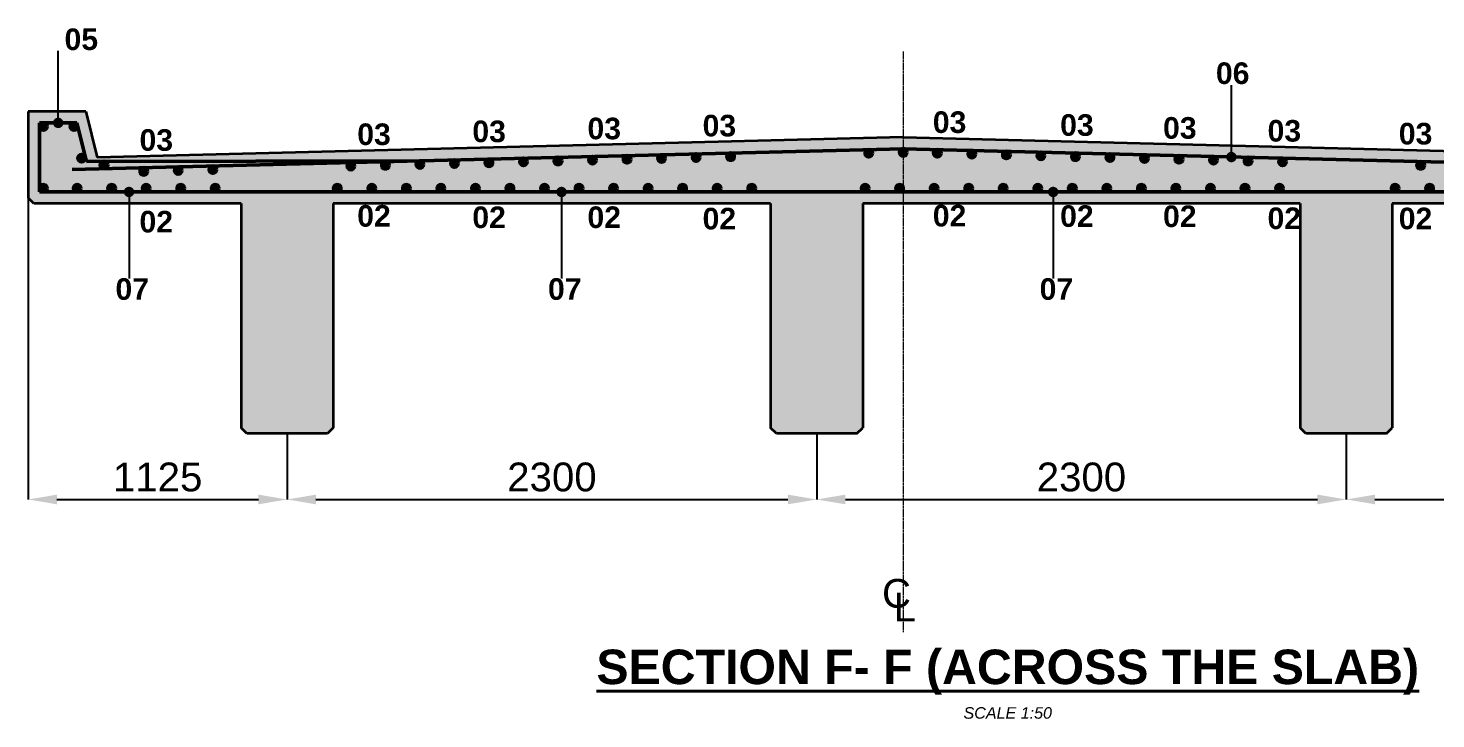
# Model space of a CAD drawing. Header units: millimetres. Extents: x -1307360 to -9241, y 140559 to 432424.
# Drawn here: x -1230691 to -1218462, y 222076 to 228077 of the extents above; entities that cross this region are included whole.
import ezdxf

# ---------------------------------------------------------------- set-up
doc = ezdxf.new("R2010")
doc.units = ezdxf.units.MM
doc.header["$MEASUREMENT"] = 0
doc.linetypes.add('CENTER2', pattern=[1.125, 0.75, -0.125, 0.125, -0.125])
for name, color, linetype, lineweight in [('centreline', 4, 'CENTER2', 15), ('dimension', 252, 'Continuous', 20), ('lettering', 120, 'Continuous', 25), ('outline', 3, 'Continuous', 35), ('reinforcement', 6, 'Continuous', 50), ('titles', 2, 'Continuous', 40)]:
    doc.layers.add(name, color=color, linetype=linetype, lineweight=lineweight)
doc.styles.add('ARIAL', font='arial.ttf')
doc.dimstyles.new('Dimstyle_50', dxfattribs={"dimtxt": 125, "dimasz": 125, "dimexe": 33, "dimexo": 25, "dimgap": 33, "dimtad": 1, "dimdec": 0, "dimzin": 0, "dimdsep": 46, "dimtxsty": 'ARIAL', "dimcen": 0.09, "dimclrd": 256, "dimclrt": 1, "dimadec": 0, "dimazin": 0, "dimtfac": 1, "dimtdec": 0, "dimtmove": 2, "dimatfit": 3, "dimldrblk": 'DOT', "dimfxl": 33, "dimtolj": 1, "dimtzin": 0, "dimarcsym": 0})
doc.dimstyles.new('scale_50', dxfattribs={"dimtxt": 250, "dimasz": 250, "dimexe": 0.25, "dimexo": 0.25, "dimgap": 66, "dimtad": 1, "dimdec": 0, "dimlfac": 0.5, "dimzin": 0, "dimdsep": 46, "dimtxsty": 'ARIAL', "dimcen": 0.09, "dimclrd": 4, "dimclre": 5, "dimclrt": 1, "dimadec": 0, "dimazin": 0, "dimtfac": 1, "dimtdec": 0, "dimtmove": 2, "dimatfit": 3, "dimfxl": 1, "dimtolj": 1, "dimtzin": 0, "dimarcsym": 0})

# ---------------------------------------------------------------- blocks, each defined once
blk = doc.blocks.new('*D140')
at = {"layer": 'Defpoints', "color": 0, "transparency": 16777216}
for p in [(-1230691, 226604), (-1228441, 224554), (-1228441, 223982)]:
    blk.add_point(p, dxfattribs=at)
at = {"layer": 'dimension', "color": 5, "lineweight": -2, "transparency": 16777216}
for p, q in [((-1230691, 226604), (-1230691, 223982)), ((-1228441, 224554), (-1228441, 223982))]:
    blk.add_line(p, q, dxfattribs=at)
at = {"layer": 'dimension', "color": 4, "lineweight": -2, "transparency": 16777216}
blk.add_line((-1230441, 223982), (-1228691, 223982), dxfattribs=at)
at = {"layer": 'dimension', "color": 4, "transparency": 16777216}
for points in [[(-1230441, 224024), (-1230441, 223940), (-1230691, 223982)], [(-1228691, 224024), (-1228691, 223940), (-1228441, 223982)]]:
    blk.add_solid(points, dxfattribs=at)
at = {"layer": 'dimension', "color": 1, "transparency": 16777216, "insert": (-1229566, 224176), "char_height": 250, "attachment_point": 5, "style": 'ARIAL'}
blk.add_mtext('\\A1;1125', dxfattribs=at)
blk = doc.blocks.new('*D141')
at = {"layer": 'Defpoints', "color": 0, "transparency": 16777216}
for p in [(-1228441, 224554), (-1223841, 224554), (-1223841, 223982)]:
    blk.add_point(p, dxfattribs=at)
at = {"layer": 'dimension', "color": 5, "lineweight": -2, "transparency": 16777216}
for p, q in [((-1228441, 224554), (-1228441, 223982)), ((-1223841, 224554), (-1223841, 223982))]:
    blk.add_line(p, q, dxfattribs=at)
at = {"layer": 'dimension', "color": 4, "lineweight": -2, "transparency": 16777216}
blk.add_line((-1228191, 223982), (-1224091, 223982), dxfattribs=at)
at = {"layer": 'dimension', "color": 4, "transparency": 16777216}
for points in [[(-1228191, 224024), (-1228191, 223940), (-1228441, 223982)], [(-1224091, 224024), (-1224091, 223940), (-1223841, 223982)]]:
    blk.add_solid(points, dxfattribs=at)
at = {"layer": 'dimension', "color": 1, "transparency": 16777216, "insert": (-1226141, 224176), "char_height": 250, "attachment_point": 5, "style": 'ARIAL'}
blk.add_mtext('\\A1;2300', dxfattribs=at)
blk = doc.blocks.new('*D93')
at = {"layer": 'Defpoints', "color": 0, "transparency": 16777216}
for p in [(-1223841, 224554), (-1219241, 224554), (-1219241, 223982)]:
    blk.add_point(p, dxfattribs=at)
at = {"layer": 'dimension', "color": 5, "lineweight": -2, "transparency": 16777216}
for p, q in [((-1223841, 224554), (-1223841, 223982)), ((-1219241, 224554), (-1219241, 223982))]:
    blk.add_line(p, q, dxfattribs=at)
at = {"layer": 'dimension', "color": 4, "lineweight": -2, "transparency": 16777216}
blk.add_line((-1223591, 223982), (-1219491, 223982), dxfattribs=at)
at = {"layer": 'dimension', "color": 4, "transparency": 16777216}
for points in [[(-1223591, 224024), (-1223591, 223940), (-1223841, 223982)], [(-1219491, 224024), (-1219491, 223940), (-1219241, 223982)]]:
    blk.add_solid(points, dxfattribs=at)
at = {"layer": 'dimension', "color": 1, "transparency": 16777216, "insert": (-1221541, 224176), "char_height": 250, "attachment_point": 5, "style": 'ARIAL'}
blk.add_mtext('\\A1;2300', dxfattribs=at)
blk = doc.blocks.new('*D142')
at = {"layer": 'Defpoints', "color": 0, "transparency": 16777216}
for p in [(-1219241, 224554), (-1214641, 224554), (-1214641, 223982)]:
    blk.add_point(p, dxfattribs=at)
at = {"layer": 'dimension', "color": 5, "lineweight": -2, "transparency": 16777216}
for p, q in [((-1219241, 224554), (-1219241, 223982)), ((-1214641, 224554), (-1214641, 223982))]:
    blk.add_line(p, q, dxfattribs=at)
at = {"layer": 'dimension', "color": 4, "lineweight": -2, "transparency": 16777216}
blk.add_line((-1218991, 223982), (-1214891, 223982), dxfattribs=at)
at = {"layer": 'dimension', "color": 4, "transparency": 16777216}
for points in [[(-1218991, 224024), (-1218991, 223940), (-1219241, 223982)], [(-1214891, 224024), (-1214891, 223940), (-1214641, 223982)]]:
    blk.add_solid(points, dxfattribs=at)
at = {"layer": 'dimension', "color": 1, "transparency": 16777216, "insert": (-1216941, 224176), "char_height": 250, "attachment_point": 5, "style": 'ARIAL'}
blk.add_mtext('\\A1;2300', dxfattribs=at)
blk = doc.blocks.new('_Dot')
at = {"color": 0, "linetype": 'ByBlock', "lineweight": -2}
blk.add_line((-0.5, 0), (-1, 0), dxfattribs=at)
at = {"color": 0, "linetype": 'ByBlock', "const_width": 0.5}
blk.add_lwpolyline([(-0.25, 0, 1), (0.25, 0, 1)], format="xyb", close=True, dxfattribs=at)

msp = doc.modelspace()

# ---------------------------------------------------------------- hatches: boundary and pattern name
at = {"layer": 'reinforcement', "true_color": 0xf0f0f0}
for points in [[(-1224241.1, 224604), (-1224191.1, 224554), (-1223491.1, 224554), (-1223441.1, 224604), (-1223441.1, 226554), (-1223091.1, 226554), (-1223091.1, 226654.2), (-1223116.6, 226654.2, -0.0595348), (-1223124.2, 226654.2), (-1223416.6, 226654.2, -0.0585392), (-1223424.1, 226654.2), (-1224402, 226654.2, -0.0551453), (-1224409, 226654.2), (-1224702, 226654.2, -0.05407), (-1224708.9, 226654.2), (-1225002.1, 226654.2, -0.0529731), (-1225008.9, 226654.2), (-1225302.2, 226654.2, -0.0518533), (-1225308.8, 226654.2), (-1225602.2, 226654.2, -0.050709), (-1225608.7, 226654.2), (-1225902.3, 226654.2, -0.0495386), (-1225908.6, 226654.2), (-1226202.4, 226654.1, -0.0483401), (-1226208.6, 226654.1), (-1226502.5, 226654.1, -0.0471114), (-1226508.5, 226654.1), (-1226802.5, 226654.1, -0.0458502), (-1226808.4, 226654.1), (-1227102.6, 226654.1, -0.0445535), (-1227108.3, 226654.1), (-1227402.7, 226654.1, -0.0432183), (-1227408.2, 226654.1), (-1227702.8, 226654.1, -0.0418408), (-1227708.1, 226654.1), (-1228002.9, 226654.1, -0.0404168), (-1228008.1, 226654.1), (-1229063.5, 226654.1, -0.034925), (-1229067.9, 226654.1), (-1229363.6, 226654.1, -0.0332075), (-1229367.8, 226654.1), (-1229663.7, 226654.1, -0.0313967), (-1229667.7, 226654.1), (-1229963.8, 226654.1, -0.0294753), (-1229967.6, 226654.1), (-1230263.9, 226654, -0.02742), (-1230267.4, 226654), (-1230557.5, 226654, -0.0252494), (-1230560.7, 226654), (-1230591.1, 226654), (-1230591.1, 226685.5, -0.0075486), (-1230591.1, 226686.5), (-1230591.1, 227222.4, -0.0075486), (-1230591.1, 227223.4), (-1230591.1, 227254), (-1230566.5, 227254, -0.1178308), (-1230551.6, 227254), (-1230300.5, 227254, -0.1178308), (-1230285.6, 227254), (-1230269.1, 227254), (-1230265.4, 227239, -0.1410865), (-1230261.1, 227221.8), (-1230185.4, 226918.9), (-1230042.6, 226919.2, -0.1678358), (-1230021.7, 226919.3), (-1227246.1, 226925.5), (-1226996.3, 226931.7, -0.1200314), (-1226981.2, 226932.1), (-1226696.5, 226939.2, -0.1216227), (-1226681.2, 226939.5), (-1226396.7, 226946.6, -0.1231946), (-1226381.2, 226947), (-1226096.9, 226954.1, -0.1247479), (-1226081.2, 226954.5), (-1225797.1, 226961.6, -0.1262833), (-1225781.2, 226962), (-1225497.3, 226969, -0.1278013), (-1225481.2, 226969.4), (-1225197.5, 226976.5, -0.1293027), (-1225181.2, 226976.9), (-1224897.7, 226984, -0.1307879), (-1224881.2, 226984.4), (-1224597.8, 226991.5, -0.1322576), (-1224581.2, 226991.9), (-1223398.6, 227021.3, -0.1379906), (-1223381.2, 227021.8), (-1223098.7, 227028.8, -0.0611446), (-1223091.1, 227030.2), (-1223091.1, 227129), (-1230091.1, 226954), (-1230191.1, 227354), (-1230691.1, 227354), (-1230691.1, 226604), (-1230641.1, 226554), (-1228841.1, 226554), (-1228841.1, 224604), (-1228791.1, 224554), (-1228091.1, 224554), (-1228041.1, 224604), (-1228041.1, 226554), (-1224241.1, 226554)], [(-1219641.1, 224604), (-1219591.1, 224554), (-1218891.1, 224554), (-1218841.1, 224604), (-1218841.1, 226554), (-1215041.1, 226554), (-1215041.1, 224604), (-1214991.1, 224554), (-1214291.1, 224554), (-1214241.1, 224604), (-1214241.1, 226554), (-1212441.1, 226554), (-1212391.1, 226604), (-1212391.1, 227354), (-1215991.1, 227354), (-1216091.1, 226954), (-1223091.1, 227129), (-1223091.1, 227030.2, -0.0927588), (-1223079.4, 227028.7), (-1222801, 227021.8, -0.1394257), (-1222783.5, 227021.3), (-1222501.1, 227014.3, -0.139455), (-1222483.6, 227013.8), (-1222201.2, 227006.8, -0.1394843), (-1222183.7, 227006.3), (-1221901.3, 226999.3, -0.1395137), (-1221883.8, 226998.8), (-1221601.4, 226991.8, -0.139543), (-1221583.8, 226991.3), (-1221301.5, 226984.3, -0.1395723), (-1221283.9, 226983.8), (-1221001.6, 226976.8, -0.1396016), (-1220984, 226976.3), (-1220701.7, 226969.3, -0.1396308), (-1220684.1, 226968.8), (-1220401.7, 226961.8, -0.1396601), (-1220384.2, 226961.3), (-1220101.8, 226954.3, -0.1396894), (-1220084.3, 226953.8), (-1219801.9, 226946.8, -0.1397187), (-1219784.4, 226946.3), (-1218602.3, 226916.8, -0.1398357), (-1218584.8, 226916.4), (-1218302.4, 226909.3, -0.139865), (-1218284.9, 226908.9), (-1218002.5, 226901.8, -0.1398942), (-1217985, 226901.4), (-1217702.6, 226894.3, -0.1399234), (-1217685, 226893.9), (-1217402.7, 226886.8, -0.1399527), (-1217385.1, 226886.4), (-1217102.8, 226879.3, -0.1399819), (-1217085.2, 226878.9), (-1216802.9, 226871.8, -0.1400111), (-1216785.3, 226871.4), (-1216503, 226864.3, -0.1400403), (-1216485.4, 226863.9), (-1216093.6, 226854.1), (-1216013.5, 226854.1), (-1215913, 227254), (-1215825.1, 227254, -0.0324327), (-1215820.9, 227254), (-1215525.1, 227254, -0.0324327), (-1215520.9, 227254), (-1215225.1, 227254, -0.0324327), (-1215220.9, 227254), (-1214025.1, 227254, -0.0324327), (-1214020.9, 227254), (-1213725.1, 227254, -0.0324327), (-1213720.9, 227254), (-1213425.1, 227254, -0.0324327), (-1213420.9, 227254), (-1213125.1, 227254, -0.0324327), (-1213120.9, 227254), (-1212825.1, 227254, -0.0324327), (-1212820.9, 227254), (-1212525.1, 227254, -0.0324327), (-1212520.9, 227254), (-1212491.1, 227254), (-1212491.1, 227224, -0.0293275), (-1212491.1, 227220.2), (-1212491.1, 226705.5, -0.1653291), (-1212484.4, 226686, -0.1653291), (-1212491.1, 226666.5), (-1212491.1, 226654.5), (-1212510.9, 226654.5, -0.0878491), (-1212522, 226654.5), (-1212810.9, 226654.5, -0.0871719), (-1212822, 226654.5), (-1213110.9, 226654.5, -0.0864894), (-1213121.9, 226654.5), (-1213411, 226654.5, -0.0858017), (-1213421.9, 226654.5), (-1213711, 226654.5, -0.0851086), (-1213721.8, 226654.5), (-1214011.1, 226654.5, -0.08441), (-1214021.8, 226654.5), (-1215211.2, 226654.4, -0.0815575), (-1215221.6, 226654.4), (-1215511.3, 226654.4, -0.080829), (-1215521.6, 226654.4), (-1215811.3, 226654.4, -0.0800941), (-1215821.5, 226654.4), (-1216111.4, 226654.4, -0.0793526), (-1216121.5, 226654.4), (-1216411.4, 226654.4, -0.0786043), (-1216421.4, 226654.4), (-1216711.5, 226654.4, -0.0778489), (-1216721.4, 226654.4), (-1217011.5, 226654.4, -0.0770864), (-1217021.3, 226654.4), (-1217311.6, 226654.4, -0.0763164), (-1217321.3, 226654.4), (-1217611.6, 226654.4, -0.0755387), (-1217621.2, 226654.4), (-1217911.7, 226654.4, -0.0747531), (-1217921.2, 226654.4), (-1218211.7, 226654.3, -0.0739594), (-1218221.1, 226654.3), (-1218511.8, 226654.3, -0.0731572), (-1218521.1, 226654.3), (-1218811.8, 226654.3, -0.0723463), (-1218821, 226654.3), (-1219815.9, 226654.3, -0.0695656), (-1219824.8, 226654.3), (-1220116, 226654.3, -0.0687132), (-1220124.7, 226654.3), (-1220416, 226654.3, -0.0678504), (-1220424.7, 226654.3), (-1220716.1, 226654.3, -0.0669766), (-1220724.6, 226654.3), (-1221016.2, 226654.3, -0.0660915), (-1221024.6, 226654.3), (-1221316.2, 226654.3, -0.0651946), (-1221324.5, 226654.3), (-1221616.3, 226654.3, -0.0642854), (-1221624.5, 226654.3), (-1221916.3, 226654.3, -0.0633633), (-1221924.4, 226654.3), (-1222216.4, 226654.2, -0.0624279), (-1222224.3, 226654.2), (-1222516.4, 226654.2, -0.0614784), (-1222524.3, 226654.2), (-1222816.5, 226654.2, -0.0605143), (-1222824.2, 226654.2), (-1223091.1, 226654.2), (-1223091.1, 226554), (-1219641.1, 226554)]]:
    msp.add_hatch(color=7, dxfattribs=at).paths.add_polyline_path(points)
at = {"layer": 'reinforcement'}
h = msp.add_hatch(color=256, dxfattribs=at)
h.paths.add_polyline_path([(-1230527.1, 227222.9), (-1230591.1, 227222.9, -1)])
h.paths.add_polyline_path([(-1230591.1, 227222.9), (-1230527.1, 227222.9, -1)])
at = {"layer": 'reinforcement', "true_color": 0xf0f0f0}
h = msp.add_hatch(color=7, dxfattribs=at)
h.paths.add_polyline_path([(-1230261.1, 227221.8, -0.9824823), (-1230325.1, 227222.9, -0.347061), (-1230300.5, 227254), (-1230551.6, 227254, -0.347061), (-1230527.1, 227222.9, -0.9924799), (-1230591.1, 227222.4), (-1230591.1, 226686.5, -0.9924799), (-1230527.1, 226686, -0.3994949), (-1230557.5, 226654), (-1230267.4, 226654, -0.3982522), (-1230297.7, 226686, -1), (-1230233.7, 226686, -0.3982378), (-1230263.9, 226654), (-1229967.6, 226654.1, -0.397063), (-1229997.7, 226686, -1), (-1229933.7, 226686, -0.3970486), (-1229963.8, 226654.1), (-1229667.7, 226654.1, -0.3959523), (-1229697.7, 226686, -1), (-1229633.7, 226686, -0.3959379), (-1229663.7, 226654.1), (-1229367.8, 226654.1, -0.3949064), (-1229397.7, 226686, -1), (-1229333.7, 226686, -0.394892), (-1229363.6, 226654.1), (-1229067.9, 226654.1, -0.3939152), (-1229097.7, 226686, -1), (-1229033.7, 226686, -0.3939008), (-1229063.5, 226654.1), (-1228008.1, 226654.1, -0.3907512), (-1228037.5, 226686, -1), (-1227973.5, 226686, -0.3907368), (-1228002.9, 226654.1), (-1227708.1, 226654.1, -0.389932), (-1227737.5, 226686, -1), (-1227673.5, 226686, -0.3899177), (-1227702.8, 226654.1), (-1227408.2, 226654.1, -0.3891402), (-1227437.5, 226686, -1), (-1227373.5, 226686, -0.3891259), (-1227402.7, 226654.1), (-1227108.3, 226654.1, -0.3883732), (-1227137.5, 226686, -1), (-1227073.5, 226686, -0.3883589), (-1227102.6, 226654.1), (-1226808.4, 226654.1, -0.3876288), (-1226837.5, 226686, -1), (-1226773.5, 226686, -0.3876145), (-1226802.5, 226654.1), (-1226508.5, 226654.1, -0.3869051), (-1226537.5, 226686, -1), (-1226473.5, 226686, -0.3868908), (-1226502.5, 226654.1), (-1226208.6, 226654.1, -0.3862006), (-1226237.5, 226686, -1), (-1226173.5, 226686, -0.3861863), (-1226202.4, 226654.1), (-1225908.6, 226654.2, -0.3855138), (-1225937.5, 226686, -1), (-1225873.5, 226686, -0.3854995), (-1225902.3, 226654.2), (-1225608.7, 226654.2, -0.3848435), (-1225637.5, 226686, -1), (-1225573.5, 226686, -0.3848292), (-1225602.2, 226654.2), (-1225308.8, 226654.2, -0.3841885), (-1225337.5, 226686, -1), (-1225273.5, 226686, -0.3841742), (-1225302.2, 226654.2), (-1225008.9, 226654.2, -0.3835478), (-1225037.5, 226686, -1), (-1224973.5, 226686, -0.3835335), (-1225002.1, 226654.2), (-1224708.9, 226654.2, -0.3829206), (-1224737.5, 226686, -1), (-1224673.5, 226686, -0.3829063), (-1224702, 226654.2), (-1224409, 226654.2, -0.3823061), (-1224437.5, 226686, -1), (-1224373.5, 226686, -0.3822918), (-1224402, 226654.2), (-1223424.1, 226654.2, -0.3803686), (-1223452.4, 226686, -1), (-1223388.4, 226686, -0.3803544), (-1223416.6, 226654.2), (-1223124.2, 226654.2, -0.3798009), (-1223152.4, 226686, -0.8119305), (-1223091.1, 226698.9), (-1223091.1, 226966.3, -0.397432), (-1223121.2, 226998.3, -0.3283093), (-1223098.7, 227028.8), (-1223381.2, 227021.8, -0.3429329), (-1223357.1, 226990.8, -1), (-1223421.1, 226990.8, -0.3290697), (-1223398.6, 227021.3), (-1224581.2, 226991.9, -0.3460821), (-1224556.8, 226960.8, -1), (-1224620.8, 226960.8, -0.3321926), (-1224597.8, 226991.5), (-1224881.2, 226984.4, -0.3468911), (-1224856.7, 226953.3, -1), (-1224920.7, 226953.3, -0.3329948), (-1224897.7, 226984), (-1225181.2, 226976.9, -0.3477095), (-1225156.6, 226945.8, -1), (-1225220.6, 226945.8, -0.3338063), (-1225197.5, 226976.5), (-1225481.2, 226969.4, -0.3485375), (-1225456.5, 226938.3, -1), (-1225520.5, 226938.3, -0.3346272), (-1225497.3, 226969), (-1225781.2, 226962, -0.3493754), (-1225756.4, 226930.8, -1), (-1225820.4, 226930.8, -0.335458), (-1225797.1, 226961.6), (-1226081.2, 226954.5, -0.3502237), (-1226056.3, 226923.3, -1), (-1226120.3, 226923.3, -0.3362991), (-1226096.9, 226954.1), (-1226381.2, 226947, -0.3510826), (-1226356.2, 226915.8, -1), (-1226420.2, 226915.8, -0.3371507), (-1226396.7, 226946.6), (-1226681.2, 226939.5, -0.3519527), (-1226656.1, 226908.3, -1), (-1226720.1, 226908.3, -0.3380133), (-1226696.5, 226939.2), (-1226981.2, 226932.1, -0.3528342), (-1226956, 226900.8, -1), (-1227020, 226900.8, -0.3388873), (-1226996.3, 226931.7), (-1227281.2, 226924.6, -0.3537278), (-1227255.9, 226893.3, -1), (-1227319.9, 226893.3, -0.3397733), (-1227296.2, 226924.2), (-1227581.2, 226917.1, -0.3546339), (-1227555.8, 226885.8, -1), (-1227619.8, 226885.8, -0.3406715), (-1227596, 226916.8), (-1227881.2, 226909.6, -0.355553), (-1227855.7, 226878.3, -1), (-1227919.7, 226878.3, -0.3415827), (-1227895.8, 226909.3), (-1229081.3, 226879.7, -0.3593716), (-1229055.3, 226848.3, -1), (-1229119.3, 226848.3, -0.3453681), (-1229095, 226879.4), (-1229381.3, 226872.3, -0.3603652), (-1229355.3, 226840.8, -1), (-1229419.3, 226840.8, -0.346353), (-1229394.8, 226871.9), (-1229681.3, 226864.8, -0.361376), (-1229655.2, 226833.3, -1), (-1229719.2, 226833.3, -0.4691019), (-1229681.3, 226864.8), (-1229394.8, 226871.9, -0.106497), (-1229381.3, 226872.3), (-1229095, 226879.4, -0.1082767), (-1229081.3, 226879.7), (-1227895.8, 226909.3, -0.1151331), (-1227881.2, 226909.6), (-1227596, 226916.8, -0.1167874), (-1227581.2, 226917.1), (-1227296.2, 226924.2, -0.1184199), (-1227281.2, 226924.6), (-1227246.1, 226925.5), (-1230021.7, 226919.3, -0.3204521), (-1230000.1, 226889, -1), (-1230064.1, 226889, -0.3192243), (-1230042.6, 226919.2), (-1230185.4, 226918.9)])
h.paths.add_polyline_path([(-1230194.2, 226947.6, -1), (-1230258.2, 226947.6, -1)], flags=16)
h.paths.add_polyline_path([(-1216826.9, 226840.8, -0.3418483), (-1216802.9, 226871.8), (-1217085.2, 226878.9, -0.327965), (-1217062.8, 226848.3, -1), (-1217126.8, 226848.3, -0.3418643), (-1217102.8, 226879.3), (-1217385.1, 226886.4, -0.3279809), (-1217362.7, 226855.8, -1), (-1217426.7, 226855.8, -0.3418803), (-1217402.7, 226886.8), (-1217685, 226893.9, -0.3279967), (-1217662.6, 226863.3, -1), (-1217726.6, 226863.3, -0.3418963), (-1217702.6, 226894.3), (-1217985, 226901.4, -0.3280126), (-1217962.5, 226870.8, -1), (-1218026.5, 226870.8, -0.3419123), (-1218002.5, 226901.8), (-1218284.9, 226908.9, -0.3280285), (-1218262.4, 226878.3, -1), (-1218326.4, 226878.3, -0.3419284), (-1218302.4, 226909.3), (-1218584.8, 226916.4, -0.3280444), (-1218562.3, 226885.8, -1), (-1218626.3, 226885.8, -0.3419444), (-1218602.3, 226916.8), (-1219784.4, 226946.3, -0.328108), (-1219761.9, 226915.8, -1), (-1219825.9, 226915.8, -0.3420085), (-1219801.9, 226946.8), (-1220084.3, 226953.8, -0.3281239), (-1220061.8, 226923.3, -1), (-1220125.8, 226923.3, -0.3420245), (-1220101.8, 226954.3), (-1220384.2, 226961.3, -0.3281398), (-1220361.8, 226930.8, -1), (-1220425.8, 226930.8, -0.3420406), (-1220401.7, 226961.8), (-1220684.1, 226968.8, -0.3281557), (-1220661.7, 226938.3, -1), (-1220725.7, 226938.3, -0.3420566), (-1220701.7, 226969.3), (-1220984, 226976.3, -0.3281716), (-1220961.6, 226945.8, -1), (-1221025.6, 226945.8, -0.3420727), (-1221001.6, 226976.8), (-1221283.9, 226983.8, -0.3281875), (-1221261.5, 226953.3, -1), (-1221325.5, 226953.3, -0.3420887), (-1221301.5, 226984.3), (-1221583.8, 226991.3, -0.3282034), (-1221561.4, 226960.8, -1), (-1221625.4, 226960.8, -0.3421048), (-1221601.4, 226991.8), (-1221883.8, 226998.8, -0.3282193), (-1221861.3, 226968.3, -1), (-1221925.3, 226968.3, -0.3421208), (-1221901.3, 226999.3), (-1222183.7, 227006.3, -0.3282353), (-1222161.2, 226975.8, -1), (-1222225.2, 226975.8, -0.3421369), (-1222201.2, 227006.8), (-1222483.6, 227013.8, -0.3282512), (-1222461.1, 226983.3, -1), (-1222525.1, 226983.3, -0.3421529), (-1222501.1, 227014.3), (-1222783.5, 227021.3, -0.3282671), (-1222761, 226990.8, -1), (-1222825, 226990.8, -0.342169), (-1222801, 227021.8), (-1223079.4, 227028.7, -0.3254219), (-1223057.2, 226998.3, -0.4311966), (-1223091.1, 226966.3), (-1223091.1, 226698.9, -0.1037951), (-1223088.4, 226686, -0.1037951), (-1223091.1, 226673.1), (-1223091.1, 226654.2), (-1222824.2, 226654.2, -0.3792426), (-1222852.4, 226686, -1), (-1222788.4, 226686, -0.3792283), (-1222816.5, 226654.2), (-1222524.3, 226654.2, -0.3786933), (-1222552.4, 226686, -1), (-1222488.4, 226686, -0.3786791), (-1222516.4, 226654.2), (-1222224.3, 226654.2, -0.3781527), (-1222252.4, 226686, -1), (-1222188.4, 226686, -0.3781385), (-1222216.4, 226654.2), (-1221924.4, 226654.3, -0.3776203), (-1221952.4, 226686, -1), (-1221888.4, 226686, -0.3776061), (-1221916.3, 226654.3), (-1221624.5, 226654.3, -0.3770958), (-1221652.4, 226686, -1), (-1221588.4, 226686, -0.3770816), (-1221616.3, 226654.3), (-1221324.5, 226654.3, -0.3765788), (-1221352.4, 226686, -1), (-1221288.4, 226686, -0.3765646), (-1221316.2, 226654.3), (-1221024.6, 226654.3, -0.376069), (-1221052.4, 226686, -1), (-1220988.4, 226686, -0.3760548), (-1221016.2, 226654.3), (-1220724.6, 226654.3, -0.3755662), (-1220752.4, 226686, -1), (-1220688.4, 226686, -0.375552), (-1220716.1, 226654.3), (-1220424.7, 226654.3, -0.37507), (-1220452.4, 226686, -1), (-1220388.4, 226686, -0.3750558), (-1220416, 226654.3), (-1220124.7, 226654.3, -0.3745802), (-1220152.4, 226686, -1), (-1220088.4, 226686, -0.374566), (-1220116, 226654.3), (-1219824.8, 226654.3, -0.3740967), (-1219852.4, 226686, -1), (-1219788.4, 226686, -0.3740825), (-1219815.9, 226654.3), (-1218821, 226654.3, -0.3725205), (-1218848.4, 226686, -1), (-1218784.4, 226686, -0.3725063), (-1218811.8, 226654.3), (-1218521.1, 226654.3, -0.3720613), (-1218548.4, 226686, -1), (-1218484.4, 226686, -0.3720471), (-1218511.8, 226654.3), (-1218221.1, 226654.3, -0.3716072), (-1218248.4, 226686, -1), (-1218184.4, 226686, -0.371593), (-1218211.7, 226654.3), (-1217921.2, 226654.4, -0.3711581), (-1217948.4, 226686, -1), (-1217884.4, 226686, -0.3711439), (-1217911.7, 226654.4), (-1217621.2, 226654.4, -0.3707137), (-1217648.4, 226686, -1), (-1217584.4, 226686, -0.3706996), (-1217611.6, 226654.4), (-1217321.3, 226654.4, -0.3702741), (-1217348.4, 226686, -1), (-1217284.4, 226686, -0.3702599), (-1217311.6, 226654.4), (-1217021.3, 226654.4, -0.3698389), (-1217048.4, 226686, -1), (-1216984.4, 226686, -0.3698247), (-1217011.5, 226654.4), (-1216721.4, 226654.4, -0.3694081), (-1216748.4, 226686, -1), (-1216684.4, 226686, -0.3693939), (-1216711.5, 226654.4), (-1216421.4, 226654.4, -0.3689815), (-1216448.4, 226686, -1), (-1216384.4, 226686, -0.3689674), (-1216411.4, 226654.4), (-1216121.5, 226654.4, -0.3685591), (-1216148.4, 226686, -1), (-1216084.4, 226686, -0.368545), (-1216111.4, 226654.4), (-1216063.6, 226654.4), (-1216013.5, 226854.1), (-1216093.6, 226854.1), (-1216485.4, 226863.9, -0.3279333), (-1216463, 226833.3, -1), (-1216527, 226833.3, -0.3418323), (-1216503, 226864.3), (-1216785.3, 226871.4, -0.3279491), (-1216762.9, 226840.8, -1)])
h.paths.add_polyline_path([(-1212491.1, 227220.2, -0.9711024), (-1212555, 227222.1, -0.3953466), (-1212525.1, 227254), (-1212820.9, 227254, -0.3953466), (-1212791, 227222.1, -1), (-1212855, 227222.1, -0.3953466), (-1212825.1, 227254), (-1213120.9, 227254, -0.3953466), (-1213091, 227222.1, -1), (-1213155, 227222.1, -0.3953466), (-1213125.1, 227254), (-1213420.9, 227254, -0.3953466), (-1213391, 227222.1, -1), (-1213455, 227222.1, -0.3953466), (-1213425.1, 227254), (-1213720.9, 227254, -0.3953466), (-1213691, 227222.1, -1), (-1213755, 227222.1, -0.3953466), (-1213725.1, 227254), (-1214020.9, 227254, -0.3953466), (-1213991, 227222.1, -1), (-1214055, 227222.1, -0.3953466), (-1214025.1, 227254), (-1215220.9, 227254, -0.3953466), (-1215191, 227222.1, -1), (-1215255, 227222.1, -0.3953466), (-1215225.1, 227254), (-1215520.9, 227254, -0.3953466), (-1215491, 227222.1, -1), (-1215555, 227222.1, -0.3953466), (-1215525.1, 227254), (-1215820.9, 227254, -0.3953466), (-1215791, 227222.1, -1), (-1215855, 227222.1, -0.3953466), (-1215825.1, 227254), (-1215913, 227254), (-1216063.6, 226654.4), (-1215821.5, 226654.4, -0.3681407), (-1215848.4, 226686, -1), (-1215784.4, 226686, -0.3681266), (-1215811.3, 226654.4), (-1215521.6, 226654.4, -0.3677262), (-1215548.4, 226686, -1), (-1215484.4, 226686, -0.3677121), (-1215511.3, 226654.4), (-1215221.6, 226654.4, -0.3673155), (-1215248.4, 226686, -1), (-1215184.4, 226686, -0.3673014), (-1215211.2, 226654.4), (-1214021.8, 226654.5, -0.3657087), (-1214048.4, 226686, -1), (-1213984.4, 226686, -0.3656946), (-1214011.1, 226654.5), (-1213721.8, 226654.5, -0.3653156), (-1213748.4, 226686, -1), (-1213684.4, 226686, -0.3653014), (-1213711, 226654.5), (-1213421.9, 226654.5, -0.3649257), (-1213448.4, 226686, -1), (-1213384.4, 226686, -0.3649116), (-1213411, 226654.5), (-1213121.9, 226654.5, -0.3645389), (-1213148.4, 226686, -1), (-1213084.4, 226686, -0.3645248), (-1213110.9, 226654.5), (-1212822, 226654.5, -0.3641553), (-1212848.4, 226686, -1), (-1212784.4, 226686, -0.3641412), (-1212810.9, 226654.5), (-1212522, 226654.5, -0.3637747), (-1212548.4, 226686, -0.7162533), (-1212491.1, 226705.5)])
h.paths.add_polyline_path([(-1215989.1, 226906.3, -1), (-1215925.1, 226906.3, -1)], flags=16)
at = {"layer": 'reinforcement'}
h = msp.add_hatch(color=256, dxfattribs=at)
h.paths.add_polyline_path([(-1230261.1, 227222.9), (-1230325.1, 227222.9, -1)])
h.paths.add_polyline_path([(-1230325.1, 227222.9), (-1230261.1, 227222.9, -1)])
h = msp.add_hatch(color=256, dxfattribs=at)
h.paths.add_polyline_path([(-1230194.2, 226947.6), (-1230258.2, 226947.6, -1)])
h.paths.add_polyline_path([(-1230258.2, 226947.6), (-1230194.2, 226947.6, -1)])
h = msp.add_hatch(color=256, dxfattribs=at)
h.paths.add_polyline_path([(-1225456.5, 226938.3), (-1225520.5, 226938.3, -1)])
h.paths.add_polyline_path([(-1225520.5, 226938.3), (-1225456.5, 226938.3, -1)])
h = msp.add_hatch(color=256, dxfattribs=at)
h.paths.add_polyline_path([(-1225156.6, 226945.8), (-1225220.6, 226945.8, -1)])
h.paths.add_polyline_path([(-1225220.6, 226945.8), (-1225156.6, 226945.8, -1)])
h = msp.add_hatch(color=256, dxfattribs=at)
h.paths.add_polyline_path([(-1224856.7, 226953.3), (-1224920.7, 226953.3, -1)])
h.paths.add_polyline_path([(-1224920.7, 226953.3), (-1224856.7, 226953.3, -1)])
h = msp.add_hatch(color=256, dxfattribs=at)
h.paths.add_polyline_path([(-1224556.8, 226960.8), (-1224620.8, 226960.8, -1)])
h.paths.add_polyline_path([(-1224620.8, 226960.8), (-1224556.8, 226960.8, -1)])
h = msp.add_hatch(color=256, dxfattribs=at)
h.paths.add_polyline_path([(-1223357.1, 226990.8), (-1223421.1, 226990.8, -1)])
h.paths.add_polyline_path([(-1223421.1, 226990.8), (-1223357.1, 226990.8, -1)])
h = msp.add_hatch(color=256, dxfattribs=at)
h.paths.add_polyline_path([(-1223057.2, 226998.3), (-1223121.2, 226998.3, -1)])
h.paths.add_polyline_path([(-1223121.2, 226998.3), (-1223057.2, 226998.3, -1)])
h = msp.add_hatch(color=256, dxfattribs=at)
h.paths.add_polyline_path([(-1222825, 226990.8), (-1222761, 226990.8, 1)])
h.paths.add_polyline_path([(-1222761, 226990.8), (-1222825, 226990.8, 1)])
h = msp.add_hatch(color=256, dxfattribs=at)
h.paths.add_polyline_path([(-1222525.1, 226983.3), (-1222461.1, 226983.3, 1)])
h.paths.add_polyline_path([(-1222461.1, 226983.3), (-1222525.1, 226983.3, 1)])
h = msp.add_hatch(color=256, dxfattribs=at)
h.paths.add_polyline_path([(-1222225.2, 226975.8), (-1222161.2, 226975.8, 1)])
h.paths.add_polyline_path([(-1222161.2, 226975.8), (-1222225.2, 226975.8, 1)])
h = msp.add_hatch(color=256, dxfattribs=at)
h.paths.add_polyline_path([(-1221925.3, 226968.3), (-1221861.3, 226968.3, 1)])
h.paths.add_polyline_path([(-1221861.3, 226968.3), (-1221925.3, 226968.3, 1)])
h = msp.add_hatch(color=256, dxfattribs=at)
h.paths.add_polyline_path([(-1221625.4, 226960.8), (-1221561.4, 226960.8, 1)])
h.paths.add_polyline_path([(-1221561.4, 226960.8), (-1221625.4, 226960.8, 1)])
h = msp.add_hatch(color=256, dxfattribs=at)
h.paths.add_polyline_path([(-1221325.5, 226953.3), (-1221261.5, 226953.3, 1)])
h.paths.add_polyline_path([(-1221261.5, 226953.3), (-1221325.5, 226953.3, 1)])
h = msp.add_hatch(color=256, dxfattribs=at)
h.paths.add_polyline_path([(-1221025.6, 226945.8), (-1220961.6, 226945.8, 1)])
h.paths.add_polyline_path([(-1220961.6, 226945.8), (-1221025.6, 226945.8, 1)])
h = msp.add_hatch(color=256, dxfattribs=at)
h.paths.add_polyline_path([(-1220725.7, 226938.3), (-1220661.7, 226938.3, 1)])
h.paths.add_polyline_path([(-1220661.7, 226938.3), (-1220725.7, 226938.3, 1)])
h = msp.add_hatch(color=256, dxfattribs=at)
h.paths.add_polyline_path([(-1230000.1, 226889), (-1230064.1, 226889, -1)])
h.paths.add_polyline_path([(-1230064.1, 226889), (-1230000.1, 226889, -1)])
h = msp.add_hatch(color=256, dxfattribs=at)
h.paths.add_polyline_path([(-1229655.2, 226833.3), (-1229719.2, 226833.3, -1)])
h.paths.add_polyline_path([(-1229719.2, 226833.3), (-1229655.2, 226833.3, -1)])
h = msp.add_hatch(color=256, dxfattribs=at)
h.paths.add_polyline_path([(-1229355.3, 226840.8), (-1229419.3, 226840.8, -1)])
h.paths.add_polyline_path([(-1229419.3, 226840.8), (-1229355.3, 226840.8, -1)])
h = msp.add_hatch(color=256, dxfattribs=at)
h.paths.add_polyline_path([(-1229055.3, 226848.3), (-1229119.3, 226848.3, -1)])
h.paths.add_polyline_path([(-1229119.3, 226848.3), (-1229055.3, 226848.3, -1)])
h = msp.add_hatch(color=256, dxfattribs=at)
h.paths.add_polyline_path([(-1227855.7, 226878.3), (-1227919.7, 226878.3, -1)])
h.paths.add_polyline_path([(-1227919.7, 226878.3), (-1227855.7, 226878.3, -1)])
h = msp.add_hatch(color=256, dxfattribs=at)
h.paths.add_polyline_path([(-1227555.8, 226885.8), (-1227619.8, 226885.8, -1)])
h.paths.add_polyline_path([(-1227619.8, 226885.8), (-1227555.8, 226885.8, -1)])
h = msp.add_hatch(color=256, dxfattribs=at)
h.paths.add_polyline_path([(-1227255.9, 226893.3), (-1227319.9, 226893.3, -1)])
h.paths.add_polyline_path([(-1227319.9, 226893.3), (-1227255.9, 226893.3, -1)])
h = msp.add_hatch(color=256, dxfattribs=at)
h.paths.add_polyline_path([(-1226956, 226900.8), (-1227020, 226900.8, -1)])
h.paths.add_polyline_path([(-1227020, 226900.8), (-1226956, 226900.8, -1)])
h = msp.add_hatch(color=256, dxfattribs=at)
h.paths.add_polyline_path([(-1226656.1, 226908.3), (-1226720.1, 226908.3, -1)])
h.paths.add_polyline_path([(-1226720.1, 226908.3), (-1226656.1, 226908.3, -1)])
h = msp.add_hatch(color=256, dxfattribs=at)
h.paths.add_polyline_path([(-1226356.2, 226915.8), (-1226420.2, 226915.8, -1)])
h.paths.add_polyline_path([(-1226420.2, 226915.8), (-1226356.2, 226915.8, -1)])
h = msp.add_hatch(color=256, dxfattribs=at)
h.paths.add_polyline_path([(-1226056.3, 226923.3), (-1226120.3, 226923.3, -1)])
h.paths.add_polyline_path([(-1226120.3, 226923.3), (-1226056.3, 226923.3, -1)])
h = msp.add_hatch(color=256, dxfattribs=at)
h.paths.add_polyline_path([(-1225756.4, 226930.8), (-1225820.4, 226930.8, -1)])
h.paths.add_polyline_path([(-1225820.4, 226930.8), (-1225756.4, 226930.8, -1)])
h = msp.add_hatch(color=256, dxfattribs=at)
h.paths.add_polyline_path([(-1220425.8, 226930.8), (-1220361.8, 226930.8, 1)])
h.paths.add_polyline_path([(-1220361.8, 226930.8), (-1220425.8, 226930.8, 1)])
h = msp.add_hatch(color=256, dxfattribs=at)
h.paths.add_polyline_path([(-1220125.8, 226923.3), (-1220061.8, 226923.3, 1)])
h.paths.add_polyline_path([(-1220061.8, 226923.3), (-1220125.8, 226923.3, 1)])
h = msp.add_hatch(color=256, dxfattribs=at)
h.paths.add_polyline_path([(-1219825.9, 226915.8), (-1219761.9, 226915.8, 1)])
h.paths.add_polyline_path([(-1219761.9, 226915.8), (-1219825.9, 226915.8, 1)])
h = msp.add_hatch(color=256, dxfattribs=at)
h.paths.add_polyline_path([(-1218626.3, 226885.8), (-1218562.3, 226885.8, 1)])
h.paths.add_polyline_path([(-1218562.3, 226885.8), (-1218626.3, 226885.8, 1)])
h = msp.add_hatch(color=256, dxfattribs=at)
h.paths.add_polyline_path([(-1230527.1, 226686), (-1230591.1, 226686, -1)])
h.paths.add_polyline_path([(-1230591.1, 226686), (-1230527.1, 226686, -1)])
h = msp.add_hatch(color=256, dxfattribs=at)
h.paths.add_polyline_path([(-1230233.7, 226686), (-1230297.7, 226686, -1)])
h.paths.add_polyline_path([(-1230297.7, 226686), (-1230233.7, 226686, -1)])
h = msp.add_hatch(color=256, dxfattribs=at)
h.paths.add_polyline_path([(-1229933.7, 226686), (-1229997.7, 226686, -1)])
h.paths.add_polyline_path([(-1229997.7, 226686), (-1229933.7, 226686, -1)])
h = msp.add_hatch(color=256, dxfattribs=at)
h.paths.add_polyline_path([(-1229633.7, 226686), (-1229697.7, 226686, -1)])
h.paths.add_polyline_path([(-1229697.7, 226686), (-1229633.7, 226686, -1)])
h = msp.add_hatch(color=256, dxfattribs=at)
h.paths.add_polyline_path([(-1229333.7, 226686), (-1229397.7, 226686, -1)])
h.paths.add_polyline_path([(-1229397.7, 226686), (-1229333.7, 226686, -1)])
h = msp.add_hatch(color=256, dxfattribs=at)
h.paths.add_polyline_path([(-1229033.7, 226686), (-1229097.7, 226686, -1)])
h.paths.add_polyline_path([(-1229097.7, 226686), (-1229033.7, 226686, -1)])
h = msp.add_hatch(color=256, dxfattribs=at)
h.paths.add_polyline_path([(-1228037.5, 226686), (-1227973.5, 226686, 1)])
h.paths.add_polyline_path([(-1227973.5, 226686), (-1228037.5, 226686, 1)])
h = msp.add_hatch(color=256, dxfattribs=at)
h.paths.add_polyline_path([(-1227737.5, 226686), (-1227673.5, 226686, 1)])
h.paths.add_polyline_path([(-1227673.5, 226686), (-1227737.5, 226686, 1)])
h = msp.add_hatch(color=256, dxfattribs=at)
h.paths.add_polyline_path([(-1227437.5, 226686), (-1227373.5, 226686, 1)])
h.paths.add_polyline_path([(-1227373.5, 226686), (-1227437.5, 226686, 1)])
h = msp.add_hatch(color=256, dxfattribs=at)
h.paths.add_polyline_path([(-1227137.5, 226686), (-1227073.5, 226686, 1)])
h.paths.add_polyline_path([(-1227073.5, 226686), (-1227137.5, 226686, 1)])
h = msp.add_hatch(color=256, dxfattribs=at)
h.paths.add_polyline_path([(-1226837.5, 226686), (-1226773.5, 226686, 1)])
h.paths.add_polyline_path([(-1226773.5, 226686), (-1226837.5, 226686, 1)])
h = msp.add_hatch(color=256, dxfattribs=at)
h.paths.add_polyline_path([(-1226537.5, 226686), (-1226473.5, 226686, 1)])
h.paths.add_polyline_path([(-1226473.5, 226686), (-1226537.5, 226686, 1)])
h = msp.add_hatch(color=256, dxfattribs=at)
h.paths.add_polyline_path([(-1226237.5, 226686), (-1226173.5, 226686, 1)])
h.paths.add_polyline_path([(-1226173.5, 226686), (-1226237.5, 226686, 1)])
h = msp.add_hatch(color=256, dxfattribs=at)
h.paths.add_polyline_path([(-1225937.5, 226686), (-1225873.5, 226686, 1)])
h.paths.add_polyline_path([(-1225873.5, 226686), (-1225937.5, 226686, 1)])
h = msp.add_hatch(color=256, dxfattribs=at)
h.paths.add_polyline_path([(-1225637.5, 226686), (-1225573.5, 226686, 1)])
h.paths.add_polyline_path([(-1225573.5, 226686), (-1225637.5, 226686, 1)])
h = msp.add_hatch(color=256, dxfattribs=at)
h.paths.add_polyline_path([(-1225337.5, 226686), (-1225273.5, 226686, 1)])
h.paths.add_polyline_path([(-1225273.5, 226686), (-1225337.5, 226686, 1)])
h = msp.add_hatch(color=256, dxfattribs=at)
h.paths.add_polyline_path([(-1225037.5, 226686), (-1224973.5, 226686, 1)])
h.paths.add_polyline_path([(-1224973.5, 226686), (-1225037.5, 226686, 1)])
h = msp.add_hatch(color=256, dxfattribs=at)
h.paths.add_polyline_path([(-1224737.5, 226686), (-1224673.5, 226686, 1)])
h.paths.add_polyline_path([(-1224673.5, 226686), (-1224737.5, 226686, 1)])
h = msp.add_hatch(color=256, dxfattribs=at)
h.paths.add_polyline_path([(-1224437.5, 226686), (-1224373.5, 226686, 1)])
h.paths.add_polyline_path([(-1224373.5, 226686), (-1224437.5, 226686, 1)])
h = msp.add_hatch(color=256, dxfattribs=at)
h.paths.add_polyline_path([(-1223452.4, 226686), (-1223388.4, 226686, 1)])
h.paths.add_polyline_path([(-1223388.4, 226686), (-1223452.4, 226686, 1)])
h = msp.add_hatch(color=256, dxfattribs=at)
h.paths.add_polyline_path([(-1223152.4, 226686), (-1223088.4, 226686, 1)])
h.paths.add_polyline_path([(-1223088.4, 226686), (-1223152.4, 226686, 1)])
h = msp.add_hatch(color=256, dxfattribs=at)
h.paths.add_polyline_path([(-1222852.4, 226686), (-1222788.4, 226686, 1)])
h.paths.add_polyline_path([(-1222788.4, 226686), (-1222852.4, 226686, 1)])
h = msp.add_hatch(color=256, dxfattribs=at)
h.paths.add_polyline_path([(-1222552.4, 226686), (-1222488.4, 226686, 1)])
h.paths.add_polyline_path([(-1222488.4, 226686), (-1222552.4, 226686, 1)])
h = msp.add_hatch(color=256, dxfattribs=at)
h.paths.add_polyline_path([(-1222252.4, 226686), (-1222188.4, 226686, 1)])
h.paths.add_polyline_path([(-1222188.4, 226686), (-1222252.4, 226686, 1)])
h = msp.add_hatch(color=256, dxfattribs=at)
h.paths.add_polyline_path([(-1221952.4, 226686), (-1221888.4, 226686, 1)])
h.paths.add_polyline_path([(-1221888.4, 226686), (-1221952.4, 226686, 1)])
h = msp.add_hatch(color=256, dxfattribs=at)
h.paths.add_polyline_path([(-1221652.4, 226686), (-1221588.4, 226686, 1)])
h.paths.add_polyline_path([(-1221588.4, 226686), (-1221652.4, 226686, 1)])
h = msp.add_hatch(color=256, dxfattribs=at)
h.paths.add_polyline_path([(-1221352.4, 226686), (-1221288.4, 226686, 1)])
h.paths.add_polyline_path([(-1221288.4, 226686), (-1221352.4, 226686, 1)])
h = msp.add_hatch(color=256, dxfattribs=at)
h.paths.add_polyline_path([(-1221052.4, 226686), (-1220988.4, 226686, 1)])
h.paths.add_polyline_path([(-1220988.4, 226686), (-1221052.4, 226686, 1)])
h = msp.add_hatch(color=256, dxfattribs=at)
h.paths.add_polyline_path([(-1220752.4, 226686), (-1220688.4, 226686, 1)])
h.paths.add_polyline_path([(-1220688.4, 226686), (-1220752.4, 226686, 1)])
h = msp.add_hatch(color=256, dxfattribs=at)
h.paths.add_polyline_path([(-1220452.4, 226686), (-1220388.4, 226686, 1)])
h.paths.add_polyline_path([(-1220388.4, 226686), (-1220452.4, 226686, 1)])
h = msp.add_hatch(color=256, dxfattribs=at)
h.paths.add_polyline_path([(-1220152.4, 226686), (-1220088.4, 226686, 1)])
h.paths.add_polyline_path([(-1220088.4, 226686), (-1220152.4, 226686, 1)])
h = msp.add_hatch(color=256, dxfattribs=at)
h.paths.add_polyline_path([(-1219852.4, 226686), (-1219788.4, 226686, 1)])
h.paths.add_polyline_path([(-1219788.4, 226686), (-1219852.4, 226686, 1)])
h = msp.add_hatch(color=256, dxfattribs=at)
h.paths.add_polyline_path([(-1218848.4, 226686), (-1218784.4, 226686, 1)])
h.paths.add_polyline_path([(-1218784.4, 226686), (-1218848.4, 226686, 1)])
h = msp.add_hatch(color=256, dxfattribs=at)
h.paths.add_polyline_path([(-1218548.4, 226686), (-1218484.4, 226686, 1)])
h.paths.add_polyline_path([(-1218484.4, 226686), (-1218548.4, 226686, 1)])

# ---------------------------------------------------------------- linework, layer by layer
at = {"layer": 'centreline', "ltscale": 30}
msp.add_line((-1223091.1, 227873.7), (-1223091.1, 222828.8), dxfattribs=at)
at = {"layer": 'dimension'}
msp.add_line((-1223091.1, 226954), (-1223091.1, 226954), dxfattribs=at)
at = {"layer": 'outline'}
for p, q in [((-1230691.1, 227354), (-1230691.1, 226604)), ((-1230191.1, 227354), (-1230691.1, 227354)), ((-1230191.1, 227354), (-1230091.1, 226954)), ((-1223091.1, 227129), (-1230091.1, 226954)), ((-1223091.1, 227129), (-1216091.1, 226954)), ((-1230641.1, 226554), (-1230691.1, 226604)), ((-1228841.1, 226554), (-1230641.1, 226554)), ((-1228841.1, 226554), (-1228841.1, 224604)), ((-1224241.1, 226554), (-1228041.1, 226554)), ((-1228041.1, 226554), (-1228041.1, 224604)), ((-1224241.1, 226554), (-1224241.1, 224604)), ((-1223441.1, 226554), (-1223441.1, 224604)), ((-1219641.1, 226554), (-1223441.1, 226554)), ((-1219641.1, 226554), (-1219641.1, 224604)), ((-1218841.1, 226554), (-1218841.1, 224604)), ((-1215041.1, 226554), (-1218841.1, 226554)), ((-1228791.1, 224554), (-1228841.1, 224604)), ((-1228091.1, 224554), (-1228791.1, 224554)), ((-1228041.1, 224604), (-1228091.1, 224554)), ((-1224191.1, 224554), (-1224241.1, 224604)), ((-1223491.1, 224554), (-1224191.1, 224554)), ((-1223491.1, 224554), (-1223441.1, 224604)), ((-1219591.1, 224554), (-1219641.1, 224604)), ((-1218891.1, 224554), (-1219591.1, 224554)), ((-1218891.1, 224554), (-1218841.1, 224604))]:
    msp.add_line(p, q, dxfattribs=at)
at = {"layer": 'reinforcement'}
for p, q in [((-1230269.1, 227254), (-1230591.1, 227254)), ((-1230591.1, 227254), (-1230591.1, 226654)), ((-1230269.1, 227254), (-1230185.4, 226918.9)), ((-1223088.6, 227029.1), (-1230309.8, 226849.1)), ((-1223093.6, 227029.1), (-1216093.6, 226854.1)), ((-1230185.4, 226918.9), (-1227246.1, 226925.5)), ((-1212455.2, 226654.5), (-1230591.1, 226654))]:
    msp.add_line(p, q, dxfattribs=at)
for centre in [(-1230559.1, 227222.9), (-1230293.1, 227222.9), (-1230226.2, 226947.6), (-1225488.5, 226938.3), (-1225188.6, 226945.8), (-1224888.7, 226953.3), (-1224588.8, 226960.8), (-1223389.1, 226990.8), (-1223089.2, 226998.3), (-1222793, 226990.8), (-1222493.1, 226983.3), (-1222193.2, 226975.8), (-1221893.3, 226968.3), (-1221593.4, 226960.8), (-1221293.5, 226953.3), (-1220993.6, 226945.8), (-1220693.7, 226938.3), (-1230032.1, 226889), (-1229687.2, 226833.3), (-1229387.3, 226840.8), (-1229087.3, 226848.3), (-1227887.7, 226878.3), (-1227587.8, 226885.8), (-1227287.9, 226893.3), (-1226988, 226900.8), (-1226688.1, 226908.3), (-1226388.2, 226915.8), (-1226088.3, 226923.3), (-1225788.4, 226930.8), (-1220393.8, 226930.8), (-1220093.8, 226923.3), (-1219793.9, 226915.8), (-1218594.3, 226885.8), (-1230559.1, 226686), (-1230265.7, 226686), (-1229965.7, 226686), (-1229665.7, 226686), (-1229365.7, 226686), (-1229065.7, 226686), (-1228005.5, 226686), (-1227705.5, 226686), (-1227405.5, 226686), (-1227105.5, 226686), (-1226805.5, 226686), (-1226505.5, 226686), (-1226205.5, 226686), (-1225905.5, 226686), (-1225605.5, 226686), (-1225305.5, 226686), (-1225005.5, 226686), (-1224705.5, 226686), (-1224405.5, 226686), (-1223420.4, 226686), (-1223120.4, 226686), (-1222820.4, 226686), (-1222520.4, 226686), (-1222220.4, 226686), (-1221920.4, 226686), (-1221620.4, 226686), (-1221320.4, 226686), (-1221020.4, 226686), (-1220720.4, 226686), (-1220420.4, 226686), (-1220120.4, 226686), (-1219820.4, 226686), (-1218816.4, 226686), (-1218516.4, 226686)]:
    msp.add_circle(centre, 32, dxfattribs=at)

# ---------------------------------------------------------------- texts
at = {"layer": 'lettering', "attachment_point": 1, "style": 'ARIAL'}
for s, insert, char_height, width in [('\\pt1500;{\\fArial|b1|i0|c0|p34;05}', (-1230375, 228074.5), 187.5, 2505), ('\\pt1500;{\\fArial|b1|i0|c0|p34;06}', (-1220372.8, 227779.6), 187.5, 315.617), ('\\pt1500;{\\fArial|b1|i0|c0|p34;03}', (-1222832.2, 227354.3), 187.5, 261.106), ('\\pt1500;{\\fArial|b1|i0|c0|p34;03}', (-1221726, 227329.3), 187.5, 261.106), ('\\pt1500;{\\fArial|b1|i0|c0|p34;03}', (-1227832.2, 227249.3), 187.5, 261.106), ('\\pt1500;{\\fArial|b1|i0|c0|p34;03}', (-1226832.2, 227274.3), 187.5, 261.106), ('\\pt1500;{\\fArial|b1|i0|c0|p34;03}', (-1225832.2, 227299.3), 187.5, 261.106), ('\\pt1500;{\\fArial|b1|i0|c0|p34;03}', (-1224832.2, 227324.3), 187.5, 261.106), ('\\pt1500;{\\fArial|b1|i0|c0|p34;03}', (-1220832.2, 227304.3), 187.5, 261.106), ('\\pt1500;{\\fArial|b1|i0|c0|p34;03}', (-1219924.1, 227279.3), 187.5, 261.106), ('\\pt1500;{\\fArial|b1|i0|c0|p34;03}', (-1218784.3, 227254.3), 187.5, 261.106), ('\\pt1500;{\\fArial|b1|i0|c0|p34;03}', (-1229723.6, 227199.3), 187.5, 261.106), ('\\pt1500;{\\fArial|b1|i0|c0|p34;02}', (-1229723.9, 226489.8), 187.5, 371.763), ('\\pt1500;{\\fArial|b1|i0|c0|p34;02}', (-1227832.4, 226539.8), 187.5, 371.763), ('\\pt1500;{\\fArial|b1|i0|c0|p34;02}', (-1226832.4, 226527.8), 187.5, 371.763), ('\\pt1500;{\\fArial|b1|i0|c0|p34;02}', (-1225832.4, 226528.2), 187.5, 371.763), ('\\pt1500;{\\fArial|b1|i0|c0|p34;02}', (-1224832.4, 226516.2), 187.5, 371.763), ('\\pt1500;{\\fArial|b1|i0|c0|p34;02}', (-1222832.4, 226541.9), 187.5, 371.763), ('\\pt1500;{\\fArial|b1|i0|c0|p34;02}', (-1221726.3, 226538), 187.5, 371.763), ('\\pt1500;{\\fArial|b1|i0|c0|p34;02}', (-1220832.4, 226536.4), 187.5, 371.763), ('\\pt1500;{\\fArial|b1|i0|c0|p34;02}', (-1219924.4, 226519.2), 187.5, 371.763), ('\\pt1500;{\\fArial|b1|i0|c0|p34;02}', (-1218784.6, 226517.5), 187.5, 371.763), ('\\pt1500;{\\fArial|b1|i0|c0|p34;07}', (-1229932.4, 225904.3), 187.5, 311.77), ('\\pt1500;{\\fArial|b1|i0|c0|p34;07}', (-1226175.2, 225904.3), 187.5, 309.145), ('\\pt1500;{\\fArial|b1|i0|c0|p34;07}', (-1221904.2, 225904.3), 187.5, 326.061), ('C', (-1223273.8, 223291.2), 250, 1634.544), ('L', (-1223173.1, 223171.8), 250, 1867.401)]:
    msp.add_mtext(s, dxfattribs=dict(at, insert=insert, char_height=char_height, width=width))
at = {"layer": 'titles', "insert": (-1222181.4, 222677.4), "char_height": 150, "width": 7461.897, "attachment_point": 2, "style": 'ARIAL'}
msp.add_mtext('{\\fArial|b1|i0|c0|p34;\\H2x;\\L\\C1;SECTION F- F (ACROSS THE SLAB)\\fArial|b0|i0|c0|p34;\\H0.3333x;\\l\\P\\fArial|b0|i1|c0|p34;SCALE 1:50}', dxfattribs=at)

# ---------------------------------------------------------------- dimensions: what is measured, and where the dimension line sits
at = {"layer": 'dimension'}
for base, p1, p2, picture, middle in [((-1228441.1, 223982.2), (-1230691.1, 226604), (-1228441.1, 224554), '*D140', (-1229566.1, 224175.8)), ((-1223841.1, 223982.2), (-1228441.1, 224554), (-1223841.1, 224554), '*D141', (-1226141.1, 224175.9)), ((-1219241.1, 223982.2), (-1223841.1, 224554), (-1219241.1, 224554), '*D93', (-1221541.1, 224175.9)), ((-1214641.1, 223982.2), (-1219241.1, 224554), (-1214641.1, 224554), '*D142', (-1216941.1, 224175.9))]:
    dim = msp.add_linear_dim(base=base, p1=p1, p2=p2, dimstyle='scale_50', dxfattribs=at)
    dim.commit()
    dim.dimension.update_dxf_attribs({"geometry": picture, "text_midpoint": middle})

# ---------------------------------------------------------------- leaders
for points in [[(-1230430.1, 227254), (-1230430.1, 227879.9)], [(-1220238.4, 226956.9), (-1220238.4, 227582.8)], [(-1229814.9, 226654), (-1229814.9, 225902.8)], [(-1226057.7, 226654), (-1226057.7, 225902.8)], [(-1221786.7, 226654), (-1221786.7, 225902.8)]]:
    msp.add_leader(points, dimstyle='Dimstyle_50', override={"dimasz": 90}, dxfattribs=at)

doc.saveas('drawing.dxf')
